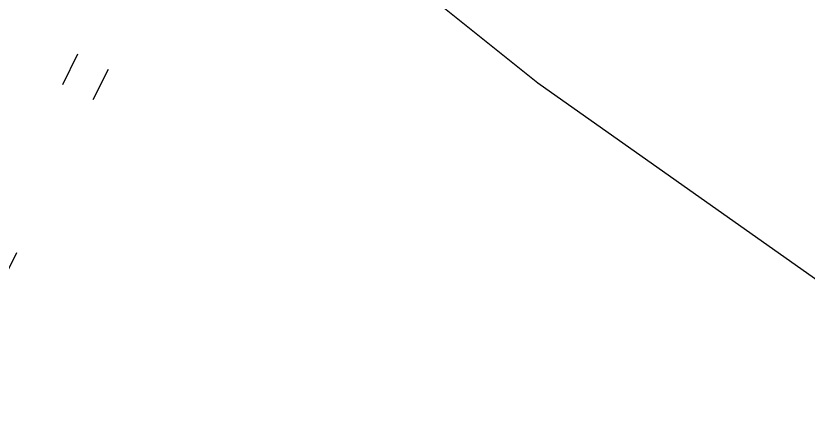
# Model space of a CAD drawing. Extents: x 421500 to 422711, y 436000 to 437000.
# Drawn here: x 421953.152 to 421955.469, y 436510.279 to 436511.447 of the extents above; entities that cross this region are included whole.
import ezdxf

# ---------------------------------------------------------------- set-up
doc = ezdxf.new("R2010")
doc.units = 0
doc.linetypes.add('XREF UTC_716709_AJB_1b$0$DASHDOT1', pattern=[2, 1, -0.5, 0, -0.5])
doc.layers.add('716709-ExBase$0$XC-LCCCarriageway', color=251, linetype='Continuous')
doc.layers.add('XREF UTC_716709_AJB_1b$0$du-UTCDUCT-F1', color=42, linetype='XREF UTC_716709_AJB_1b$0$DASHDOT1')

msp = doc.modelspace()

# ---------------------------------------------------------------- linework, layer by layer
at = {"layer": '716709-ExBase$0$XC-LCCCarriageway', "flags": 128}
msp.add_lwpolyline([(421957.4358, 436507.8712), (421957.7288, 436508.3048), (421957.7782, 436508.8257), (421957.2885, 436509.563), (421956.8591, 436509.7807), (421956.3136, 436510.0953), (421954.6786, 436511.25), (421952.8799, 436512.6907), (421951.9081, 436513.364), (421951.4404, 436511.2155), (421951.2789, 436510.3563), (421950.8612, 436508.5389), (421950.705, 436507.6361), (421949.4515, 436502.2452), (421949.5763, 436501.8836), (421949.9997, 436502.0006), (421950.5039, 436502.4436), (421951.7583, 436503.6644), (421954.334, 436505.8752), (421955.0911, 436506.4269), (421956.6183, 436507.3914), (421957.4358, 436507.8712)], dxfattribs=at)
msp.add_lwpolyline([(421957.4358, 436507.8712), (421957.7288, 436508.3048), (421957.7782, 436508.8257), (421957.2885, 436509.563), (421956.8591, 436509.7807), (421956.3136, 436510.0953), (421954.6786, 436511.25), (421952.8799, 436512.6907), (421951.9081, 436513.364), (421951.4404, 436511.2155), (421951.2789, 436510.3563), (421950.8612, 436508.5389), (421950.705, 436507.6361), (421949.4515, 436502.2452), (421949.5763, 436501.8836), (421949.9997, 436502.0006), (421950.5039, 436502.4436), (421951.7583, 436503.6644), (421954.334, 436505.8752), (421955.0911, 436506.4269), (421956.6183, 436507.3914), (421957.4358, 436507.8712)], dxfattribs=at)
at = {"layer": 'XREF UTC_716709_AJB_1b$0$du-UTCDUCT-F1', "flags": 128}
for points in [[(421951.6817, 436508.0256), (421954.3778, 436513.4268)], [(421951.7712, 436507.981), (421954.4672, 436513.3821)]]:
    msp.add_lwpolyline(points, dxfattribs=at)

doc.saveas('drawing.dxf')
